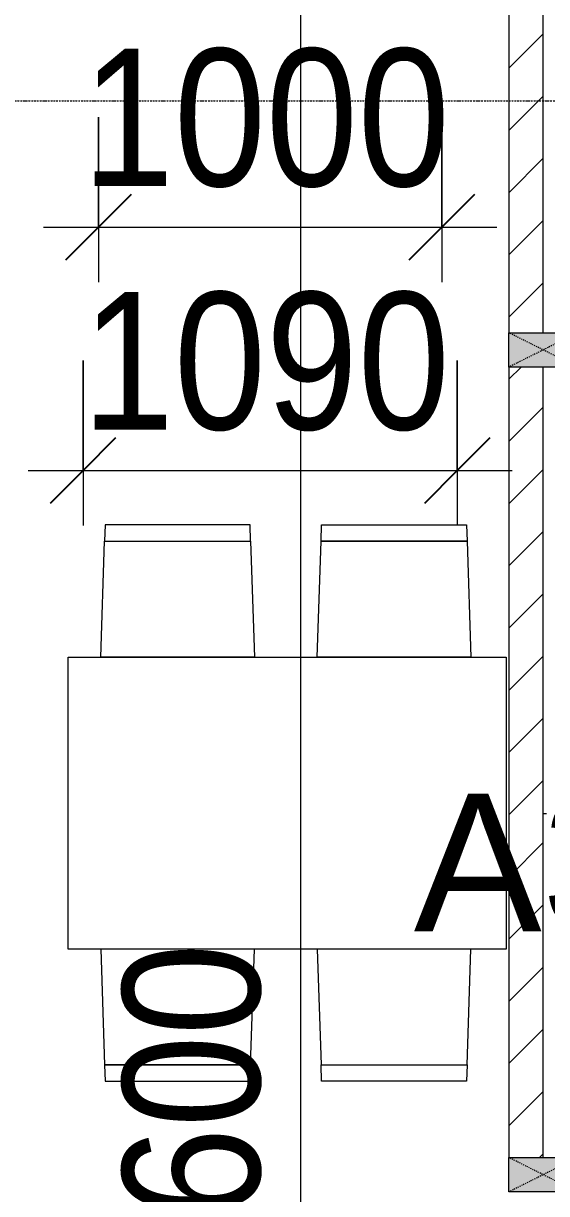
# Model space of a CAD drawing. Header units: millimetres. Extents: x 1591 to 240306, y -15958 to 82755.
# Drawn here: x 120840 to 122364, y 28832 to 32237 of the extents above; entities that cross this region are included whole.
import ezdxf

# ---------------------------------------------------------------- set-up
doc = ezdxf.new("R2010")
doc.units = ezdxf.units.MM
doc.linetypes.add('Dash', pattern=[6, 3, -3])
doc.linetypes.add('Dash Dot 3_16_', pattern=[7.9375, 4.7625, -1.5875, 0, -1.5875])
for name, color, linetype, lineweight in [('0-1', 7, 'Continuous', 5), ('A-ANNO-DIMS', 211, 'Continuous', 9), ('A-ANNO-DIMS-160', 211, 'Continuous', 9), ('A-AREA-IDEN', 2, 'Continuous', 9), ('A-FLOR-2', 9, 'Continuous', 9), ('A-WALL-1', 253, 'Continuous', 18), ('A-WALL-PATT-1', 10, 'Continuous', 9), ('G-ANNO-SYMB-1', 111, 'Dash Dot 3_16_', 18), ('I-FURN-1', 254, 'Continuous', 9), ('S-COLS', 52, 'Continuous', 9), ('S-COLS-3', 254, 'Continuous', 9), ('S-COLS-4', 253, 'Continuous', 18), ('S-COLS-HDLN-1', 9, 'Dash', 9)]:
    doc.layers.add(name, color=color, linetype=linetype, lineweight=lineweight)
doc.styles.add('Arial_6', font='arial_0.ttf', dxfattribs={"height": 400})
doc.styles.add('UTM Avo', font='UTM Avo.ttf', dxfattribs={"width": 0.9, "height": 400})
doc.dimstyles.new('1_Dim_chi_tiet_2_5', dxfattribs={"dimscale": 304.8, "dimtxt": 399.720379, "dimasz": 0.629921, "dimexe": 0.524934, "dimexo": 0.0625, "dimgap": 0.052493, "dimtad": 1, "dimdec": 0, "dimrnd": 5, "dimzin": 0, "dimdsep": 46, "dimtxsty": 'UTM Avo', "dimblk1": 'OBLIQUE', "dimblk2": 'OBLIQUE', "dimsah": 1, "dimcen": 0.09, "dimdle": 0.524934, "dimazin": 0, "dimtfac": 1, "dimtdec": 4, "dimtix": 1, "dimtmove": 0, "dimatfit": 3, "dimfxl": 1.049869, "dimfxlon": 1, "dimtvp": 1, "dimtolj": 1, "dimtzin": 0, "dimarcsym": 2})
doc.dimstyles.new('1_Dim_chi_tiet_2_5_1', dxfattribs={"dimscale": 304.8, "dimtxt": 399.720379, "dimasz": 0.629921, "dimexe": 0.524934, "dimexo": 0.0625, "dimgap": 0.052493, "dimtad": 1, "dimdec": 0, "dimrnd": 5, "dimzin": 0, "dimdsep": 46, "dimtxsty": 'UTM Avo', "dimblk1": 'OBLIQUE', "dimblk2": 'OBLIQUE', "dimsah": 1, "dimcen": 0.09, "dimdle": 0.524934, "dimazin": 0, "dimtfac": 1, "dimtdec": 4, "dimtix": 1, "dimtmove": 0, "dimatfit": 3, "dimfxl": 1.049869, "dimfxlon": 1, "dimtvp": 1, "dimtolj": 1, "dimtzin": 0, "dimarcsym": 2})

# ---------------------------------------------------------------- blocks, each defined once
blk = doc.blocks.new('G1_SOF - BO TRU - 100x200-746114-TKCS_MB TẦNG 3-4')
at = {"layer": 'S-COLS'}
blk.add_hatch(color=256, dxfattribs=at).paths.add_polyline_path([(50, -100), (50, 100), (-50, 100), (-50, -100)])
at = {"layer": 'S-COLS-4'}
for p, q in [((-50, 100), (50, 100)), ((-50, -100), (-50, 100)), ((50, 100), (50, -100)), ((50, -100), (-50, -100))]:
    blk.add_line(p, q, dxfattribs=at)
at = {"layer": 'S-COLS-HDLN-1'}
for p, q in [((50, -100), (-50, 100)), ((-50, -100), (50, 100))]:
    blk.add_line(p, q, dxfattribs=at)
blk = doc.blocks.new('RES_BAN AN 1 - RES_BAN AN 1-885813-TKCS_MB TẦNG 3-4')
at = {"layer": 'I-FURN-1'}
for p, q in [((-425, 1275), (425, 1275)), ((-425, 0), (-425, 1275)), ((425, 1275), (425, 0)), ((-761.9, 1168.8), (-809.6, 1167.2)), ((-809.6, 1167.2), (-809.6, 745.3)), ((-425, 1180), (-761.9, 1168.8)), ((-761.9, 1168.8), (-761.9, 743.8)), ((-761.9, 743.8), (-761.9, 1168.8)), ((-425, 732.5), (-425, 1180)), ((425, 1180), (761.9, 1168.8)), ((425, 732.5), (425, 1180)), ((761.9, 1168.8), (761.9, 743.8)), ((761.9, 1168.8), (761.9, 743.8)), ((809.6, 1167.2), (761.9, 1168.8)), ((809.6, 745.3), (809.6, 1167.2)), ((-809.6, 745.3), (-761.9, 743.8)), ((-761.9, 743.8), (-425, 732.5)), ((761.9, 743.8), (425, 732.5)), ((761.9, 743.8), (809.6, 745.3)), ((-425, 549.7), (-761.9, 538.5)), ((-425, 102.3), (-425, 549.7)), ((425, 549.7), (761.9, 538.5)), ((425, 102.3), (425, 549.7)), ((-809.6, 536.9), (-761.9, 538.5)), ((-809.6, 115.1), (-809.6, 536.9)), ((-761.9, 538.5), (-761.9, 113.5)), ((-761.9, 538.5), (-761.9, 113.5)), ((761.9, 538.5), (761.9, 113.5)), ((761.9, 538.5), (809.6, 536.9)), ((761.9, 113.5), (761.9, 538.5)), ((809.6, 536.9), (809.6, 115.1)), ((-761.9, 113.5), (-809.6, 115.1)), ((-761.9, 113.5), (-425, 102.3)), ((761.9, 113.5), (425, 102.3)), ((809.6, 115.1), (761.9, 113.5)), ((425, 0), (-425, 0))]:
    blk.add_line(p, q, dxfattribs=at)
blk = doc.blocks.new('NCV_TKTC_TANG 3 - 4_rvt-2-TKCS_MB TẦNG 3-4')
at = {"layer": 'A-WALL-PATT-1'}
h = blk.add_hatch(dxfattribs=at)
h.set_pattern_fill('FP_1', color=256, style=0, pattern_type=2)
h.set_pattern_definition([(45, (0, 0), (-90.50967, 90.50967), [])])
h.paths.add_polyline_path([(111352.6, 28936.9), (111352.6, 31236.9), (111252.6, 31236.9), (111252.6, 28936.9), (111256.7, 28936.9)])
h.paths.add_polyline_path([(111352.6, 31336.9), (111352.6, 33336.5), (111252.6, 33336.5), (111252.6, 31336.9), (111347.8, 31336.9)])
at = {"layer": 'A-FLOR-2'}
blk.add_line((111362.6, 29936.9), (111352.6, 29936.9), dxfattribs=at)
at = {"layer": 'A-WALL-1'}
for p, q in [((111252.6, 33336.5), (111252.6, 31336.9)), ((111352.6, 31336.9), (111352.6, 33336.5)), ((111252.6, 31236.9), (111252.6, 28936.9)), ((111352.6, 28936.9), (111352.6, 31236.9))]:
    blk.add_line(p, q, dxfattribs=at)
at = {"layer": 'I-FURN-1', "rotation": 89.9999999999935}
blk.add_blockref('RES_BAN AN 1 - RES_BAN AN 1-885813-TKCS_MB TẦNG 3-4', (111244.3, 29968.2), dxfattribs=at)
at = {"layer": 'S-COLS-3', "rotation": 89.99999999999412}
for p in [(111352.6, 31286.9), (111352.6, 28886.9)]:
    blk.add_blockref('G1_SOF - BO TRU - 100x200-746114-TKCS_MB TẦNG 3-4', p, dxfattribs=at)
blk = doc.blocks.new('DIMBLOCK58-TKCS_MB TẦNG 3-4')
at = {"layer": 'A-ANNO-DIMS-160'}
for p, q in [((119153.9, 29007.8), (119153.9, 28527.8)), ((119153.9, 28687.8), (119153.9, 29007.8)), ((127453.9, 29007.8), (127453.9, 28527.8)), ((127453.9, 28687.8), (127453.9, 29007.8)), ((119153.9, 28687.8), (127613.9, 28687.8))]:
    blk.add_line(p, q, dxfattribs=at)
at = {"layer": 'A-ANNO-DIMS-160', "lineweight": 25}
for p, q in [((119153.9, 28687.8), (119249.9, 28783.8)), ((127453.9, 28687.8), (127549.9, 28783.8)), ((119153.9, 28687.8), (119057.9, 28591.8)), ((127453.9, 28687.8), (127357.9, 28591.8))]:
    blk.add_line(p, q, dxfattribs=at)
at = {"layer": 'A-ANNO-DIMS-160', "color": 0, "insert": (122756.1, 29207.5), "char_height": 400, "width": 1314.636, "attachment_point": 1, "line_spacing_factor": 1.110334, "style": 'UTM Avo'}
blk.add_mtext('8300', dxfattribs=at)
blk = doc.blocks.new('_Oblique')
at = {"color": 0, "linetype": 'ByBlock', "lineweight": -2}
blk.add_line((-0.5, -0.5), (0.5, 0.5), dxfattribs=at)
blk = doc.blocks.new('DIMBLOCK96-TKCS_MB TẦNG 3-4')
at = {"layer": 'A-ANNO-DIMS-160'}
for p, q in [((121013.9, 31255.6), (121013.9, 30775.6)), ((121013.9, 30935.6), (121013.9, 31255.6)), ((122103.9, 31255.6), (122103.9, 30775.6)), ((122103.9, 30935.6), (122103.9, 31255.6)), ((120853.9, 30935.6), (122263.9, 30935.6))]:
    blk.add_line(p, q, dxfattribs=at)
at = {"layer": 'A-ANNO-DIMS-160', "lineweight": 25}
for p, q in [((121013.9, 30935.6), (121109.9, 31031.6)), ((122103.9, 30935.6), (122199.9, 31031.6)), ((121013.9, 30935.6), (120917.9, 30839.6)), ((122103.9, 30935.6), (122007.9, 30839.6))]:
    blk.add_line(p, q, dxfattribs=at)
at = {"layer": 'A-ANNO-DIMS-160', "color": 0, "insert": (121011.1, 31455.2), "char_height": 400, "width": 1314.636, "attachment_point": 1, "line_spacing_factor": 1.110334, "style": 'UTM Avo'}
blk.add_mtext('1090', dxfattribs=at)
blk = doc.blocks.new('DIMBLOCK134-TKCS_MB TẦNG 3-4')
at = {"layer": 'A-ANNO-DIMS-160'}
for p, q in [((121058.9, 31963.9), (121058.9, 31483.9)), ((121058.9, 31643.9), (121058.9, 31963.9)), ((122058.9, 31963.9), (122058.9, 31483.9)), ((122058.9, 31643.9), (122058.9, 31963.9)), ((120898.9, 31643.9), (122218.9, 31643.9))]:
    blk.add_line(p, q, dxfattribs=at)
at = {"layer": 'A-ANNO-DIMS-160', "lineweight": 25}
for p, q in [((121058.9, 31643.9), (121154.9, 31739.9)), ((122058.9, 31643.9), (122154.9, 31739.9)), ((121058.9, 31643.9), (120962.9, 31547.9)), ((122058.9, 31643.9), (121962.9, 31547.9))]:
    blk.add_line(p, q, dxfattribs=at)
at = {"layer": 'A-ANNO-DIMS-160', "color": 0, "insert": (121011.1, 32163.5), "char_height": 400, "width": 1314.636, "attachment_point": 1, "line_spacing_factor": 1.110334, "style": 'UTM Avo'}
blk.add_mtext('1000', dxfattribs=at)
blk = doc.blocks.new('DIMBLOCK209-TKCS_MB TẦNG 3-4')
at = {"layer": 'A-ANNO-DIMS-160'}
for p, q in [((121013.9, 31255.6), (121013.9, 30775.6)), ((121013.9, 30935.6), (121013.9, 31255.6)), ((122103.9, 31255.6), (122103.9, 30775.6)), ((122103.9, 30935.6), (122103.9, 31255.6)), ((120853.9, 30935.6), (122263.9, 30935.6))]:
    blk.add_line(p, q, dxfattribs=at)
at = {"layer": 'A-ANNO-DIMS-160', "lineweight": 25}
for p, q in [((121013.9, 30935.6), (121109.9, 31031.6)), ((122103.9, 30935.6), (122199.9, 31031.6)), ((121013.9, 30935.6), (120917.9, 30839.6)), ((122103.9, 30935.6), (122007.9, 30839.6))]:
    blk.add_line(p, q, dxfattribs=at)
at = {"layer": 'A-ANNO-DIMS-160', "color": 0, "insert": (121011.1, 31455.2), "char_height": 400, "width": 1314.636, "attachment_point": 1, "line_spacing_factor": 1.110334, "style": 'UTM Avo'}
blk.add_mtext('1090', dxfattribs=at)
blk = doc.blocks.new('DIMBLOCK248-TKCS_MB TẦNG 3-4')
at = {"layer": 'A-ANNO-DIMS-160'}
for p, q in [((121058.9, 31963.9), (121058.9, 31483.9)), ((121058.9, 31643.9), (121058.9, 31963.9)), ((122058.9, 31963.9), (122058.9, 31483.9)), ((122058.9, 31643.9), (122058.9, 31963.9)), ((120898.9, 31643.9), (122218.9, 31643.9))]:
    blk.add_line(p, q, dxfattribs=at)
at = {"layer": 'A-ANNO-DIMS-160', "lineweight": 25}
for p, q in [((121058.9, 31643.9), (121154.9, 31739.9)), ((122058.9, 31643.9), (122154.9, 31739.9)), ((121058.9, 31643.9), (120962.9, 31547.9)), ((122058.9, 31643.9), (121962.9, 31547.9))]:
    blk.add_line(p, q, dxfattribs=at)
at = {"layer": 'A-ANNO-DIMS-160', "color": 0, "insert": (121011.1, 32163.5), "char_height": 400, "width": 1314.636, "attachment_point": 1, "line_spacing_factor": 1.110334, "style": 'UTM Avo'}
blk.add_mtext('1000', dxfattribs=at)
blk = doc.blocks.new('DIMBLOCK358-TKCS_MB TẦNG 3-4')
at = {"layer": 'A-ANNO-DIMS-160'}
for p, q in [((121648.6, 24576.9), (121648.6, 33496.9)), ((121328.6, 33336.9), (121808.6, 33336.9)), ((121648.6, 33336.9), (121328.6, 33336.9)), ((121328.6, 24736.9), (121808.6, 24736.9)), ((121648.6, 24736.9), (121328.6, 24736.9))]:
    blk.add_line(p, q, dxfattribs=at)
at = {"layer": 'A-ANNO-DIMS-160', "lineweight": 25}
for p, q in [((121648.6, 33336.9), (121552.6, 33432.9)), ((121648.6, 33336.9), (121744.6, 33240.9)), ((121648.6, 24736.9), (121552.6, 24832.9)), ((121648.6, 24736.9), (121744.6, 24640.9))]:
    blk.add_line(p, q, dxfattribs=at)
at = {"layer": 'A-ANNO-DIMS-160', "color": 0, "insert": (121128.9, 28489.2), "char_height": 400, "width": 1314.636, "attachment_point": 1, "rotation": 90, "line_spacing_factor": 1.110334, "style": 'UTM Avo'}
blk.add_mtext('8600', dxfattribs=at)

msp = doc.modelspace()

# ---------------------------------------------------------------- linework, layer by layer
at = {"layer": 'G-ANNO-SYMB-1'}
msp.add_line((39749.2, 32011.5), (145928.2, 32011.5), dxfattribs=at)

# ---------------------------------------------------------------- block references
at = {"layer": '0-1'}
msp.add_blockref('NCV_TKTC_TANG 3 - 4_rvt-2-TKCS_MB TẦNG 3-4', (11001.4, 0), dxfattribs=at)

# ---------------------------------------------------------------- texts
at = {"layer": 'A-AREA-IDEN', "insert": (123095.5, 29589.5), "char_height": 400, "width": 2233.6, "attachment_point": 8, "line_spacing_factor": 0.936439, "style": 'Arial_6'}
msp.add_mtext('\\pt8,16,24,32,40,48,56,64,72,80,88,96,104,112,120,128,136,144,152,160,168,176,184,192,200,208,216,224,232,240,248,256;A3.03.11', dxfattribs=at)

# ---------------------------------------------------------------- dimensions: what is measured, and where the dimension line sits
at = {"layer": 'A-ANNO-DIMS'}
dim = msp.add_linear_dim(base=(121648.6, 33336.9), p1=(121328.6, 24736.9), p2=(121328.6, 33336.9), angle=90, dimstyle='1_Dim_chi_tiet_2_5_1', override={"dimpost": '<>', "dimfxl": 8600}, dxfattribs=at)
dim.commit()
dim.dimension.update_dxf_attribs({"geometry": 'DIMBLOCK358-TKCS_MB TẦNG 3-4', "text_midpoint": (121425.6, 29036.9)})
for base, p1, p2, override, picture, middle in [((122058.9, 31643.9), (121058.9, 31963.9), (122058.9, 31963.9), {"dimpost": '<>', "dimfxl": 1000}, 'DIMBLOCK134-TKCS_MB TẦNG 3-4', (121558.9, 31866.9)), ((122058.9, 31643.9), (121058.9, 31963.9), (122058.9, 31963.9), {"dimpost": '<>', "dimfxl": 1000}, 'DIMBLOCK248-TKCS_MB TẦNG 3-4', (121558.9, 31866.9)), ((122103.9, 30935.6), (121013.9, 31255.6), (122103.9, 31255.6), {"dimpost": '<>', "dimfxl": 1090}, 'DIMBLOCK96-TKCS_MB TẦNG 3-4', (121558.9, 31158.6)), ((122103.9, 30935.6), (121013.9, 31255.6), (122103.9, 31255.6), {"dimpost": '<>', "dimfxl": 1090}, 'DIMBLOCK209-TKCS_MB TẦNG 3-4', (121558.9, 31158.6)), ((127453.9, 28687.8), (119153.9, 29007.8), (127453.9, 29007.8), {"dimpost": '<>', "dimfxl": 8300}, 'DIMBLOCK58-TKCS_MB TẦNG 3-4', (123303.9, 28910.8))]:
    dim = msp.add_linear_dim(base=base, p1=p1, p2=p2, dimstyle='1_Dim_chi_tiet_2_5', override=override, dxfattribs=at)
    dim.commit()
    dim.dimension.update_dxf_attribs({"geometry": picture, "text_midpoint": middle})

doc.saveas('drawing.dxf')
